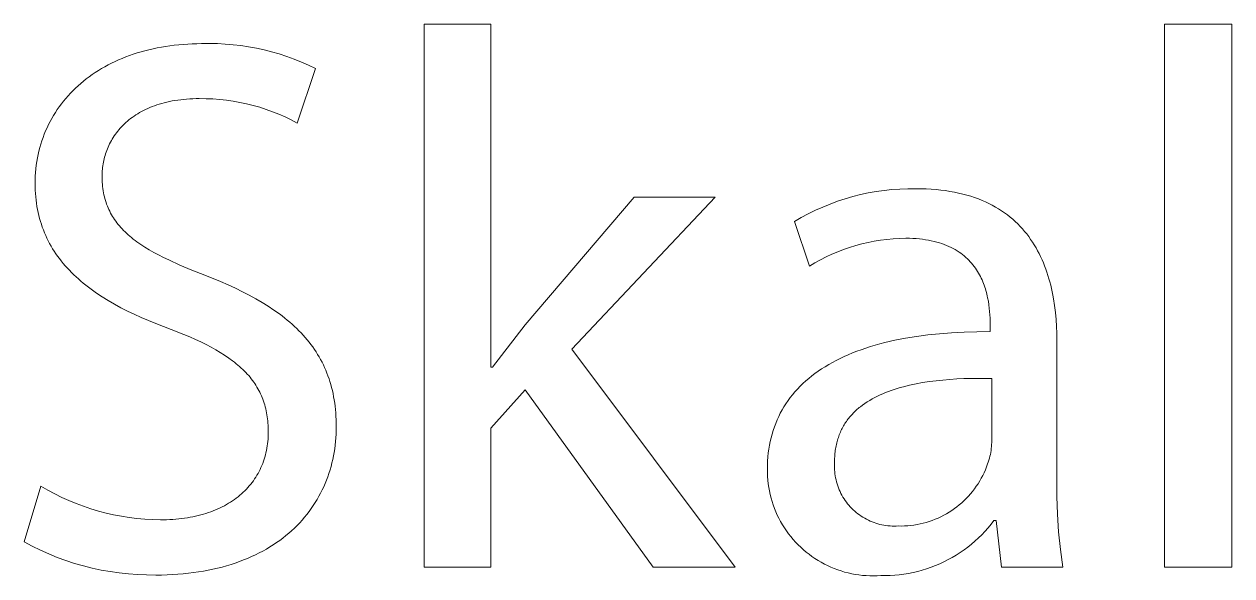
# Model space of a CAD drawing. Header units: millimetres. Extents: x 1434 to 4837, y 1889 to 4267.
# Drawn here: x 4557.8 to 4611.5, y 2036.8 to 2061.4 of the extents above; entities that cross this region are included whole.
import ezdxf

# ---------------------------------------------------------------- set-up
doc = ezdxf.new("R2010")
doc.units = ezdxf.units.MM
doc.header["$MEASUREMENT"] = 0
doc.layers.add('Domyślny', color=7, linetype='Continuous', true_color=0x000000)

msp = doc.modelspace()

# ---------------------------------------------------------------- linework, layer by layer
at = {"layer": 'Domyślny', "color": 18, "lineweight": 15, "true_color": 0x000000}
for p, q in [((4575.59, 2037.158), (4575.59, 2061.351)), ((4575.59, 2061.351), (4578.559, 2061.351)), ((4578.559, 2061.351), (4578.559, 2046.076)), ((4608.532, 2061.35), (4611.535, 2061.35)), ((4608.532, 2037.157), (4608.532, 2061.35)), ((4611.535, 2061.35), (4611.535, 2037.157)), ((4563.891, 2060.328), (4564.08, 2060.36)), ((4564.08, 2060.36), (4564.272, 2060.388)), ((4564.272, 2060.388), (4564.466, 2060.412)), ((4564.466, 2060.412), (4564.663, 2060.433)), ((4564.663, 2060.433), (4564.862, 2060.45)), ((4564.862, 2060.45), (4565.063, 2060.463)), ((4565.063, 2060.463), (4565.267, 2060.473)), ((4565.267, 2060.473), (4565.473, 2060.479)), ((4565.473, 2060.479), (4565.681, 2060.481)), ((4565.681, 2060.481), (4566.031, 2060.487)), ((4566.031, 2060.487), (4566.381, 2060.482)), ((4566.381, 2060.482), (4566.73, 2060.465)), ((4566.73, 2060.465), (4567.079, 2060.436)), ((4567.079, 2060.436), (4567.427, 2060.396)), ((4567.427, 2060.396), (4567.773, 2060.344)), ((4567.773, 2060.344), (4568.118, 2060.281)), ((4561.984, 2059.756), (4562.143, 2059.825)), ((4562.143, 2059.825), (4562.306, 2059.89)), ((4562.306, 2059.89), (4562.471, 2059.952)), ((4562.471, 2059.952), (4562.639, 2060.01)), ((4562.639, 2060.01), (4562.81, 2060.066)), ((4562.81, 2060.066), (4562.984, 2060.118)), ((4562.984, 2060.118), (4563.16, 2060.167)), ((4563.16, 2060.167), (4563.339, 2060.212)), ((4563.339, 2060.212), (4563.52, 2060.255)), ((4563.52, 2060.255), (4563.705, 2060.293)), ((4563.705, 2060.293), (4563.891, 2060.328)), ((4568.118, 2060.281), (4568.46, 2060.206)), ((4568.46, 2060.206), (4568.799, 2060.12)), ((4568.799, 2060.12), (4569.135, 2060.023)), ((4569.135, 2060.023), (4569.468, 2059.914)), ((4569.468, 2059.914), (4569.797, 2059.794)), ((4560.948, 2059.194), (4561.087, 2059.283)), ((4561.087, 2059.283), (4561.229, 2059.37)), ((4561.229, 2059.37), (4561.374, 2059.453)), ((4561.374, 2059.453), (4561.522, 2059.533)), ((4561.522, 2059.533), (4561.673, 2059.611)), ((4561.673, 2059.611), (4561.827, 2059.685)), ((4561.827, 2059.685), (4561.984, 2059.756)), ((4569.797, 2059.794), (4570.122, 2059.664)), ((4570.757, 2059.37), (4569.941, 2056.945)), ((4570.122, 2059.664), (4570.442, 2059.522)), ((4570.442, 2059.522), (4570.757, 2059.37)), ((4560.301, 2058.707), (4560.424, 2058.81)), ((4560.424, 2058.81), (4560.55, 2058.91)), ((4560.55, 2058.91), (4560.68, 2059.008)), ((4560.68, 2059.008), (4560.812, 2059.102)), ((4560.812, 2059.102), (4560.948, 2059.194)), ((4559.736, 2058.155), (4559.842, 2058.27)), ((4559.842, 2058.27), (4559.952, 2058.383)), ((4559.952, 2058.383), (4560.065, 2058.494)), ((4560.065, 2058.494), (4560.181, 2058.602)), ((4560.181, 2058.602), (4560.301, 2058.707)), ((4559.256, 2057.542), (4559.345, 2057.669)), ((4559.345, 2057.669), (4559.438, 2057.794)), ((4559.438, 2057.794), (4559.533, 2057.917)), ((4559.533, 2057.917), (4559.633, 2058.037)), ((4559.633, 2058.037), (4559.736, 2058.155)), ((4563.481, 2057.678), (4563.381, 2057.638)), ((4563.583, 2057.717), (4563.481, 2057.678)), ((4563.688, 2057.753), (4563.583, 2057.717)), ((4563.795, 2057.787), (4563.688, 2057.753)), ((4563.905, 2057.82), (4563.795, 2057.787)), ((4564.018, 2057.85), (4563.905, 2057.82)), ((4564.133, 2057.878), (4564.018, 2057.85)), ((4564.251, 2057.904), (4564.133, 2057.878)), ((4564.372, 2057.928), (4564.251, 2057.904)), ((4564.495, 2057.95), (4564.372, 2057.928)), ((4564.621, 2057.969), (4564.495, 2057.95)), ((4564.749, 2057.986), (4564.621, 2057.969)), ((4564.881, 2058), (4564.749, 2057.986)), ((4565.015, 2058.012), (4564.881, 2058)), ((4565.152, 2058.021), (4565.015, 2058.012)), ((4565.291, 2058.028), (4565.152, 2058.021)), ((4565.434, 2058.032), (4565.291, 2058.028)), ((4565.579, 2058.033), (4565.434, 2058.032)), ((4565.882, 2058.03), (4565.579, 2058.033)), ((4566.184, 2058.018), (4565.882, 2058.03)), ((4566.486, 2057.994), (4566.184, 2058.018)), ((4566.788, 2057.961), (4566.486, 2057.994)), ((4567.087, 2057.918), (4566.788, 2057.961)), ((4567.386, 2057.865), (4567.087, 2057.918)), ((4567.682, 2057.801), (4567.386, 2057.865)), ((4567.976, 2057.728), (4567.682, 2057.801)), ((4568.267, 2057.645), (4567.976, 2057.728)), ((4558.937, 2057.011), (4559.011, 2057.147)), ((4559.011, 2057.147), (4559.089, 2057.281)), ((4559.089, 2057.281), (4559.171, 2057.412)), ((4559.171, 2057.412), (4559.256, 2057.542)), ((4562.519, 2057.142), (4562.446, 2057.084)), ((4562.595, 2057.198), (4562.519, 2057.142)), ((4562.672, 2057.253), (4562.595, 2057.198)), ((4562.752, 2057.307), (4562.672, 2057.253)), ((4562.835, 2057.359), (4562.752, 2057.307)), ((4562.92, 2057.41), (4562.835, 2057.359)), ((4563.007, 2057.459), (4562.92, 2057.41)), ((4563.097, 2057.506), (4563.007, 2057.459)), ((4563.189, 2057.552), (4563.097, 2057.506)), ((4563.284, 2057.596), (4563.189, 2057.552)), ((4563.381, 2057.638), (4563.284, 2057.596)), ((4568.555, 2057.552), (4568.267, 2057.645)), ((4568.84, 2057.449), (4568.555, 2057.552)), ((4569.122, 2057.337), (4568.84, 2057.449)), ((4569.399, 2057.216), (4569.122, 2057.337)), ((4569.673, 2057.085), (4569.399, 2057.216)), ((4558.678, 2056.447), (4558.737, 2056.591)), ((4558.737, 2056.591), (4558.8, 2056.733)), ((4558.8, 2056.733), (4558.867, 2056.873)), ((4558.867, 2056.873), (4558.937, 2057.011)), ((4561.946, 2056.579), (4561.893, 2056.511)), ((4562.001, 2056.646), (4561.946, 2056.579)), ((4562.057, 2056.711), (4562.001, 2056.646)), ((4562.117, 2056.776), (4562.057, 2056.711)), ((4562.178, 2056.84), (4562.117, 2056.776)), ((4562.242, 2056.903), (4562.178, 2056.84)), ((4562.308, 2056.964), (4562.242, 2056.903)), ((4562.376, 2057.025), (4562.308, 2056.964)), ((4562.446, 2057.084), (4562.376, 2057.025)), ((4569.941, 2056.945), (4569.673, 2057.085)), ((4558.524, 2056.004), (4558.571, 2056.153)), ((4558.571, 2056.153), (4558.623, 2056.301)), ((4558.623, 2056.301), (4558.678, 2056.447)), ((4561.624, 2056.089), (4561.587, 2056.016)), ((4561.664, 2056.161), (4561.624, 2056.089)), ((4561.705, 2056.232), (4561.664, 2056.161)), ((4561.749, 2056.303), (4561.705, 2056.232)), ((4561.795, 2056.373), (4561.749, 2056.303)), ((4561.843, 2056.443), (4561.795, 2056.373)), ((4561.893, 2056.511), (4561.843, 2056.443)), ((4558.374, 2055.388), (4558.405, 2055.544)), ((4558.405, 2055.544), (4558.441, 2055.699)), ((4558.441, 2055.699), (4558.48, 2055.852)), ((4558.48, 2055.852), (4558.524, 2056.004)), ((4561.405, 2055.572), (4561.382, 2055.497)), ((4561.43, 2055.647), (4561.405, 2055.572)), ((4561.457, 2055.722), (4561.43, 2055.647)), ((4561.487, 2055.796), (4561.457, 2055.722)), ((4561.518, 2055.87), (4561.487, 2055.796)), ((4561.551, 2055.943), (4561.518, 2055.87)), ((4561.587, 2056.016), (4561.551, 2055.943)), ((4558.304, 2054.908), (4558.323, 2055.07)), ((4558.323, 2055.07), (4558.346, 2055.23)), ((4558.346, 2055.23), (4558.374, 2055.388)), ((4561.272, 2054.971), (4561.264, 2054.896)), ((4561.282, 2055.046), (4561.272, 2054.971)), ((4561.294, 2055.121), (4561.282, 2055.046)), ((4561.308, 2055.196), (4561.294, 2055.121)), ((4561.323, 2055.271), (4561.308, 2055.196)), ((4561.341, 2055.347), (4561.323, 2055.271)), ((4561.36, 2055.422), (4561.341, 2055.347)), ((4561.382, 2055.497), (4561.36, 2055.422)), ((4558.272, 2054.416), (4558.278, 2054.581)), ((4558.278, 2054.581), (4558.289, 2054.746)), ((4558.289, 2054.746), (4558.304, 2054.908)), ((4561.251, 2054.673), (4561.25, 2054.6)), ((4561.25, 2054.6), (4561.251, 2054.5)), ((4561.254, 2054.747), (4561.251, 2054.673)), ((4561.251, 2054.5), (4561.254, 2054.401)), ((4561.258, 2054.821), (4561.254, 2054.747)), ((4561.264, 2054.896), (4561.258, 2054.821)), ((4558.27, 2054.248), (4558.272, 2054.416)), ((4558.272, 2054.098), (4558.27, 2054.248)), ((4558.277, 2053.949), (4558.272, 2054.098)), ((4558.285, 2053.803), (4558.277, 2053.949)), ((4561.254, 2054.401), (4561.259, 2054.304)), ((4561.259, 2054.304), (4561.267, 2054.208)), ((4561.267, 2054.208), (4561.276, 2054.114)), ((4561.276, 2054.114), (4561.287, 2054.022)), ((4561.287, 2054.022), (4561.301, 2053.931)), ((4561.301, 2053.931), (4561.316, 2053.841)), ((4595.355, 2053.83), (4595.704, 2053.892)), ((4595.704, 2053.892), (4596.054, 2053.942)), ((4596.054, 2053.942), (4596.407, 2053.98)), ((4596.407, 2053.98), (4596.761, 2054.006)), ((4596.761, 2054.006), (4597.115, 2054.02)), ((4597.115, 2054.02), (4597.469, 2054.021)), ((4597.469, 2054.021), (4597.702, 2054.018)), ((4597.702, 2054.018), (4597.93, 2054.011)), ((4597.93, 2054.011), (4598.152, 2053.998)), ((4598.152, 2053.998), (4598.369, 2053.981)), ((4598.369, 2053.981), (4598.58, 2053.959)), ((4598.58, 2053.959), (4598.787, 2053.933)), ((4598.787, 2053.933), (4598.988, 2053.902)), ((4598.988, 2053.902), (4599.184, 2053.866)), ((4558.297, 2053.658), (4558.285, 2053.803)), ((4558.312, 2053.515), (4558.297, 2053.658)), ((4558.33, 2053.374), (4558.312, 2053.515)), ((4558.351, 2053.234), (4558.33, 2053.374)), ((4561.316, 2053.841), (4561.334, 2053.752)), ((4561.334, 2053.752), (4561.354, 2053.665)), ((4561.354, 2053.665), (4561.376, 2053.58)), ((4561.376, 2053.58), (4561.4, 2053.495)), ((4561.4, 2053.495), (4561.426, 2053.412)), ((4561.426, 2053.412), (4561.454, 2053.33)), ((4580.089, 2047.957), (4584.927, 2053.646)), ((4588.542, 2053.646), (4582.163, 2046.869)), ((4584.927, 2053.646), (4588.542, 2053.646)), ((4593.654, 2053.338), (4593.987, 2053.46)), ((4593.987, 2053.46), (4594.324, 2053.57)), ((4594.324, 2053.57), (4594.664, 2053.669)), ((4594.664, 2053.669), (4595.008, 2053.755)), ((4595.008, 2053.755), (4595.355, 2053.83)), ((4599.184, 2053.866), (4599.374, 2053.826)), ((4599.374, 2053.826), (4599.56, 2053.782)), ((4599.56, 2053.782), (4599.741, 2053.733)), ((4599.741, 2053.733), (4599.917, 2053.681)), ((4599.917, 2053.681), (4600.088, 2053.624)), ((4600.088, 2053.624), (4600.254, 2053.564)), ((4600.254, 2053.564), (4600.416, 2053.499)), ((4600.416, 2053.499), (4600.573, 2053.431)), ((4600.573, 2053.431), (4600.725, 2053.359)), ((4600.725, 2053.359), (4600.873, 2053.283)), ((4558.376, 2053.097), (4558.351, 2053.234)), ((4558.404, 2052.961), (4558.376, 2053.097)), ((4558.435, 2052.827), (4558.404, 2052.961)), ((4558.469, 2052.694), (4558.435, 2052.827)), ((4561.454, 2053.33), (4561.485, 2053.249)), ((4561.485, 2053.249), (4561.517, 2053.17)), ((4561.517, 2053.17), (4561.552, 2053.091)), ((4561.552, 2053.091), (4561.589, 2053.014)), ((4561.589, 2053.014), (4561.629, 2052.937)), ((4561.629, 2052.937), (4561.67, 2052.862)), ((4561.67, 2052.862), (4561.714, 2052.788)), ((4592.371, 2052.737), (4592.684, 2052.904)), ((4592.684, 2052.904), (4593.002, 2053.06)), ((4593.002, 2053.06), (4593.325, 2053.204)), ((4593.325, 2053.204), (4593.654, 2053.338)), ((4600.873, 2053.283), (4601.016, 2053.203)), ((4601.016, 2053.203), (4601.155, 2053.121)), ((4601.155, 2053.121), (4601.289, 2053.034)), ((4601.289, 2053.034), (4601.419, 2052.945)), ((4601.419, 2052.945), (4601.545, 2052.852)), ((4601.545, 2052.852), (4601.667, 2052.756)), ((4558.507, 2052.564), (4558.469, 2052.694)), ((4558.548, 2052.435), (4558.507, 2052.564)), ((4558.591, 2052.307), (4558.548, 2052.435)), ((4558.638, 2052.182), (4558.591, 2052.307)), ((4561.714, 2052.788), (4561.76, 2052.715)), ((4561.76, 2052.715), (4561.808, 2052.643)), ((4561.808, 2052.643), (4561.858, 2052.571)), ((4561.858, 2052.571), (4561.911, 2052.501)), ((4561.911, 2052.501), (4561.966, 2052.431)), ((4561.966, 2052.431), (4562.023, 2052.363)), ((4562.023, 2052.363), (4562.083, 2052.295)), ((4562.083, 2052.295), (4562.144, 2052.228)), ((4592.064, 2052.559), (4592.371, 2052.737)), ((4592.733, 2050.576), (4592.064, 2052.559)), ((4601.667, 2052.756), (4601.784, 2052.657)), ((4601.784, 2052.657), (4601.897, 2052.555)), ((4601.897, 2052.555), (4602.007, 2052.45)), ((4602.007, 2052.45), (4602.112, 2052.342)), ((4602.112, 2052.342), (4602.214, 2052.232)), ((4558.688, 2052.058), (4558.638, 2052.182)), ((4558.741, 2051.936), (4558.688, 2052.058)), ((4558.797, 2051.815), (4558.741, 2051.936)), ((4558.856, 2051.696), (4558.797, 2051.815)), ((4562.144, 2052.228), (4562.209, 2052.162)), ((4562.209, 2052.162), (4562.275, 2052.096)), ((4562.275, 2052.096), (4562.344, 2052.032)), ((4562.344, 2052.032), (4562.415, 2051.968)), ((4562.415, 2051.968), (4562.488, 2051.904)), ((4562.488, 2051.904), (4562.564, 2051.841)), ((4562.564, 2051.841), (4562.642, 2051.779)), ((4562.642, 2051.779), (4562.722, 2051.718)), ((4596.181, 2051.763), (4595.9, 2051.727)), ((4596.462, 2051.788), (4596.181, 2051.763)), ((4596.745, 2051.804), (4596.462, 2051.788)), ((4597.027, 2051.811), (4596.745, 2051.804)), ((4597.183, 2051.809), (4597.027, 2051.811)), ((4597.335, 2051.804), (4597.183, 2051.809)), ((4597.483, 2051.795), (4597.335, 2051.804)), ((4597.626, 2051.783), (4597.483, 2051.795)), ((4597.765, 2051.768), (4597.626, 2051.783)), ((4597.9, 2051.749), (4597.765, 2051.768)), ((4598.031, 2051.727), (4597.9, 2051.749)), ((4602.214, 2052.232), (4602.311, 2052.119)), ((4602.311, 2052.119), (4602.405, 2052.003)), ((4602.405, 2052.003), (4602.495, 2051.885)), ((4602.495, 2051.885), (4602.581, 2051.764)), ((4602.581, 2051.764), (4602.664, 2051.641)), ((4558.918, 2051.578), (4558.856, 2051.696)), ((4558.983, 2051.463), (4558.918, 2051.578)), ((4559.051, 2051.348), (4558.983, 2051.463)), ((4559.122, 2051.236), (4559.051, 2051.348)), ((4559.196, 2051.124), (4559.122, 2051.236)), ((4562.722, 2051.718), (4562.805, 2051.657)), ((4562.805, 2051.657), (4562.977, 2051.536)), ((4562.977, 2051.536), (4563.16, 2051.417)), ((4563.16, 2051.417), (4563.352, 2051.3)), ((4563.352, 2051.3), (4563.553, 2051.185)), ((4593.993, 2051.214), (4593.732, 2051.104)), ((4594.257, 2051.315), (4593.993, 2051.214)), ((4594.524, 2051.407), (4594.257, 2051.315)), ((4594.795, 2051.49), (4594.524, 2051.407)), ((4595.068, 2051.563), (4594.795, 2051.49)), ((4595.343, 2051.627), (4595.068, 2051.563)), ((4595.621, 2051.682), (4595.343, 2051.627)), ((4595.9, 2051.727), (4595.621, 2051.682)), ((4598.158, 2051.703), (4598.031, 2051.727)), ((4598.281, 2051.675), (4598.158, 2051.703)), ((4598.4, 2051.644), (4598.281, 2051.675)), ((4598.516, 2051.611), (4598.4, 2051.644)), ((4598.627, 2051.575), (4598.516, 2051.611)), ((4598.735, 2051.536), (4598.627, 2051.575)), ((4598.84, 2051.495), (4598.735, 2051.536)), ((4598.941, 2051.452), (4598.84, 2051.495)), ((4599.038, 2051.405), (4598.941, 2051.452)), ((4599.132, 2051.357), (4599.038, 2051.405)), ((4599.222, 2051.307), (4599.132, 2051.357)), ((4599.31, 2051.254), (4599.222, 2051.307)), ((4599.394, 2051.199), (4599.31, 2051.254)), ((4602.664, 2051.641), (4602.743, 2051.516)), ((4602.743, 2051.516), (4602.819, 2051.388)), ((4602.819, 2051.388), (4602.891, 2051.258)), ((4602.891, 2051.258), (4602.96, 2051.127)), ((4559.273, 2051.015), (4559.196, 2051.124)), ((4559.353, 2050.906), (4559.273, 2051.015)), ((4559.435, 2050.8), (4559.353, 2050.906)), ((4559.521, 2050.694), (4559.435, 2050.8)), ((4559.609, 2050.591), (4559.521, 2050.694)), ((4563.553, 2051.185), (4563.765, 2051.07)), ((4563.765, 2051.07), (4563.986, 2050.956)), ((4563.986, 2050.956), (4564.217, 2050.844)), ((4564.217, 2050.844), (4564.71, 2050.619)), ((4592.976, 2050.721), (4592.733, 2050.576)), ((4593.223, 2050.857), (4592.976, 2050.721)), ((4593.476, 2050.985), (4593.223, 2050.857)), ((4593.732, 2051.104), (4593.476, 2050.985)), ((4599.474, 2051.142), (4599.394, 2051.199)), ((4599.552, 2051.084), (4599.474, 2051.142)), ((4599.627, 2051.023), (4599.552, 2051.084)), ((4599.698, 2050.961), (4599.627, 2051.023)), ((4599.767, 2050.897), (4599.698, 2050.961)), ((4599.832, 2050.832), (4599.767, 2050.897)), ((4599.895, 2050.765), (4599.832, 2050.832)), ((4599.955, 2050.697), (4599.895, 2050.765)), ((4600.013, 2050.627), (4599.955, 2050.697)), ((4602.96, 2051.127), (4603.025, 2050.993)), ((4603.025, 2050.993), (4603.087, 2050.858)), ((4603.087, 2050.858), (4603.146, 2050.721)), ((4603.146, 2050.721), (4603.202, 2050.582)), ((4559.7, 2050.488), (4559.609, 2050.591)), ((4559.794, 2050.387), (4559.7, 2050.488)), ((4559.89, 2050.288), (4559.794, 2050.387)), ((4559.99, 2050.19), (4559.89, 2050.288)), ((4560.092, 2050.093), (4559.99, 2050.19)), ((4564.71, 2050.619), (4565.243, 2050.395)), ((4565.243, 2050.395), (4565.817, 2050.169)), ((4565.817, 2050.169), (4566.523, 2049.882)), ((4600.067, 2050.557), (4600.013, 2050.627)), ((4600.119, 2050.485), (4600.067, 2050.557)), ((4600.169, 2050.411), (4600.119, 2050.485)), ((4600.216, 2050.337), (4600.169, 2050.411)), ((4600.261, 2050.262), (4600.216, 2050.337)), ((4600.303, 2050.187), (4600.261, 2050.262)), ((4600.343, 2050.11), (4600.303, 2050.187)), ((4603.202, 2050.582), (4603.255, 2050.442)), ((4603.255, 2050.442), (4603.304, 2050.3)), ((4603.304, 2050.3), (4603.351, 2050.156)), ((4603.351, 2050.156), (4603.395, 2050.011)), ((4560.197, 2049.998), (4560.092, 2050.093)), ((4560.304, 2049.904), (4560.197, 2049.998)), ((4560.414, 2049.811), (4560.304, 2049.904)), ((4560.527, 2049.72), (4560.414, 2049.811)), ((4560.643, 2049.63), (4560.527, 2049.72)), ((4560.761, 2049.541), (4560.643, 2049.63)), ((4566.523, 2049.882), (4566.859, 2049.735)), ((4566.859, 2049.735), (4567.184, 2049.585)), ((4600.381, 2050.033), (4600.343, 2050.11)), ((4600.417, 2049.955), (4600.381, 2050.033)), ((4600.45, 2049.877), (4600.417, 2049.955)), ((4600.482, 2049.798), (4600.45, 2049.877)), ((4600.511, 2049.719), (4600.482, 2049.798)), ((4600.539, 2049.64), (4600.511, 2049.719)), ((4600.564, 2049.56), (4600.539, 2049.64)), ((4603.395, 2050.011), (4603.436, 2049.865)), ((4603.436, 2049.865), (4603.474, 2049.718)), ((4603.474, 2049.718), (4603.509, 2049.57)), ((4561.005, 2049.367), (4560.761, 2049.541)), ((4561.259, 2049.198), (4561.005, 2049.367)), ((4561.524, 2049.034), (4561.259, 2049.198)), ((4567.184, 2049.585), (4567.498, 2049.432)), ((4567.498, 2049.432), (4567.801, 2049.275)), ((4567.801, 2049.275), (4568.092, 2049.116)), ((4568.092, 2049.116), (4568.372, 2048.953)), ((4600.588, 2049.48), (4600.564, 2049.56)), ((4600.61, 2049.401), (4600.588, 2049.48)), ((4600.631, 2049.321), (4600.61, 2049.401)), ((4600.65, 2049.242), (4600.631, 2049.321)), ((4600.667, 2049.163), (4600.65, 2049.242)), ((4600.697, 2049.005), (4600.667, 2049.163)), ((4603.509, 2049.57), (4603.542, 2049.42)), ((4603.542, 2049.42), (4603.571, 2049.27)), ((4603.571, 2049.27), (4603.599, 2049.119)), ((4603.599, 2049.119), (4603.646, 2048.814)), ((4561.798, 2048.875), (4561.524, 2049.034)), ((4562.082, 2048.72), (4561.798, 2048.875)), ((4562.376, 2048.57), (4562.082, 2048.72)), ((4562.679, 2048.424), (4562.376, 2048.57)), ((4568.372, 2048.953), (4568.64, 2048.786)), ((4568.64, 2048.786), (4568.898, 2048.615)), ((4568.898, 2048.615), (4569.144, 2048.44)), ((4600.721, 2048.85), (4600.697, 2049.005)), ((4600.741, 2048.697), (4600.721, 2048.85)), ((4600.755, 2048.547), (4600.741, 2048.697)), ((4600.766, 2048.401), (4600.755, 2048.547)), ((4603.646, 2048.814), (4603.684, 2048.507)), ((4562.992, 2048.283), (4562.679, 2048.424)), ((4563.313, 2048.145), (4562.992, 2048.283)), ((4563.644, 2048.011), (4563.313, 2048.145)), ((4563.984, 2047.881), (4563.644, 2048.011)), ((4569.144, 2048.44), (4569.262, 2048.351)), ((4569.262, 2048.351), (4569.378, 2048.26)), ((4569.378, 2048.26), (4569.491, 2048.169)), ((4569.491, 2048.169), (4569.602, 2048.076)), ((4569.602, 2048.076), (4569.709, 2047.982)), ((4569.709, 2047.982), (4569.814, 2047.887)), ((4600.773, 2048.259), (4600.766, 2048.401)), ((4600.777, 2048.123), (4600.773, 2048.259)), ((4600.778, 2047.992), (4600.777, 2048.123)), ((4600.778, 2047.652), (4600.778, 2047.992)), ((4603.684, 2048.507), (4603.712, 2048.198)), ((4603.712, 2048.198), (4603.732, 2047.888)), ((4564.332, 2047.755), (4563.984, 2047.881)), ((4564.891, 2047.532), (4564.332, 2047.755)), ((4565.154, 2047.419), (4564.891, 2047.532)), ((4569.814, 2047.887), (4569.915, 2047.79)), ((4569.915, 2047.79), (4570.014, 2047.693)), ((4570.014, 2047.693), (4570.11, 2047.594)), ((4570.11, 2047.594), (4570.203, 2047.493)), ((4570.203, 2047.493), (4570.294, 2047.392)), ((4578.627, 2046.076), (4580.089, 2047.957)), ((4597.012, 2047.36), (4597.498, 2047.44)), ((4597.498, 2047.44), (4598.002, 2047.507)), ((4598.002, 2047.507), (4598.524, 2047.562)), ((4598.524, 2047.562), (4599.062, 2047.604)), ((4599.062, 2047.604), (4599.617, 2047.633)), ((4599.617, 2047.633), (4600.189, 2047.649)), ((4600.189, 2047.649), (4600.778, 2047.652)), ((4603.732, 2047.888), (4603.743, 2047.577)), ((4603.743, 2047.577), (4603.747, 2047.267)), ((4565.406, 2047.305), (4565.154, 2047.419)), ((4565.648, 2047.191), (4565.406, 2047.305)), ((4565.879, 2047.076), (4565.648, 2047.191)), ((4566.101, 2046.959), (4565.879, 2047.076)), ((4566.312, 2046.841), (4566.101, 2046.959)), ((4570.294, 2047.392), (4570.381, 2047.288)), ((4570.381, 2047.288), (4570.466, 2047.184)), ((4570.466, 2047.184), (4570.548, 2047.078)), ((4570.548, 2047.078), (4570.627, 2046.97)), ((4570.627, 2046.97), (4570.703, 2046.861)), ((4595.039, 2046.848), (4595.24, 2046.917)), ((4595.24, 2046.917), (4595.446, 2046.984)), ((4595.446, 2046.984), (4595.657, 2047.047)), ((4595.657, 2047.047), (4595.871, 2047.107)), ((4595.871, 2047.107), (4596.091, 2047.163)), ((4596.091, 2047.163), (4596.542, 2047.268)), ((4596.542, 2047.268), (4597.012, 2047.36)), ((4603.747, 2047.267), (4603.747, 2041.103)), ((4566.513, 2046.722), (4566.312, 2046.841)), ((4566.704, 2046.6), (4566.513, 2046.722)), ((4566.886, 2046.477), (4566.704, 2046.6)), ((4567.058, 2046.352), (4566.886, 2046.477)), ((4570.703, 2046.861), (4570.776, 2046.751)), ((4570.776, 2046.751), (4570.846, 2046.639)), ((4570.846, 2046.639), (4570.914, 2046.525)), ((4570.914, 2046.525), (4570.979, 2046.41)), ((4570.979, 2046.41), (4571.04, 2046.293)), ((4582.163, 2046.869), (4589.426, 2037.158)), ((4593.757, 2046.28), (4593.927, 2046.37)), ((4593.927, 2046.37), (4594.101, 2046.458)), ((4594.101, 2046.458), (4594.279, 2046.542)), ((4594.279, 2046.542), (4594.462, 2046.623)), ((4594.462, 2046.623), (4594.65, 2046.701)), ((4594.65, 2046.701), (4594.842, 2046.776)), ((4594.842, 2046.776), (4595.039, 2046.848)), ((4567.14, 2046.289), (4567.058, 2046.352)), ((4567.22, 2046.225), (4567.14, 2046.289)), ((4567.298, 2046.161), (4567.22, 2046.225)), ((4567.373, 2046.096), (4567.298, 2046.161)), ((4567.446, 2046.03), (4567.373, 2046.096)), ((4567.517, 2045.964), (4567.446, 2046.03)), ((4567.585, 2045.897), (4567.517, 2045.964)), ((4567.651, 2045.829), (4567.585, 2045.897)), ((4567.715, 2045.761), (4567.651, 2045.829)), ((4571.04, 2046.293), (4571.099, 2046.175)), ((4571.099, 2046.175), (4571.155, 2046.054)), ((4571.155, 2046.054), (4571.209, 2045.932)), ((4571.209, 2045.932), (4571.259, 2045.809)), ((4578.559, 2046.076), (4578.627, 2046.076)), ((4592.98, 2045.786), (4593.126, 2045.891)), ((4593.126, 2045.891), (4593.277, 2045.992)), ((4593.277, 2045.992), (4593.432, 2046.091)), ((4593.432, 2046.091), (4593.592, 2046.187)), ((4593.592, 2046.187), (4593.757, 2046.28)), ((4567.776, 2045.692), (4567.715, 2045.761)), ((4567.836, 2045.622), (4567.776, 2045.692)), ((4567.893, 2045.551), (4567.836, 2045.622)), ((4567.948, 2045.48), (4567.893, 2045.551)), ((4568, 2045.408), (4567.948, 2045.48)), ((4568.051, 2045.335), (4568, 2045.408)), ((4568.099, 2045.261), (4568.051, 2045.335)), ((4571.259, 2045.809), (4571.306, 2045.683)), ((4571.306, 2045.683), (4571.351, 2045.556)), ((4571.351, 2045.556), (4571.393, 2045.427)), ((4571.393, 2045.427), (4571.432, 2045.296)), ((4571.432, 2045.296), (4571.468, 2045.163)), ((4592.321, 2045.218), (4592.443, 2045.338)), ((4592.443, 2045.338), (4592.57, 2045.454)), ((4592.57, 2045.454), (4592.702, 2045.567)), ((4592.702, 2045.567), (4592.839, 2045.678)), ((4592.839, 2045.678), (4592.98, 2045.786)), ((4597.481, 2045.328), (4597.195, 2045.267)), ((4597.773, 2045.382), (4597.481, 2045.328)), ((4598.071, 2045.427), (4597.773, 2045.382)), ((4598.372, 2045.466), (4598.071, 2045.427)), ((4598.677, 2045.498), (4598.372, 2045.466)), ((4598.985, 2045.524), (4598.677, 2045.498)), ((4599.295, 2045.544), (4598.985, 2045.524)), ((4599.605, 2045.559), (4599.295, 2045.544)), ((4600.228, 2045.572), (4599.605, 2045.559)), ((4600.846, 2045.567), (4600.228, 2045.572)), ((4600.846, 2042.712), (4600.846, 2045.567)), ((4568.145, 2045.186), (4568.099, 2045.261)), ((4568.19, 2045.111), (4568.145, 2045.186)), ((4568.232, 2045.035), (4568.19, 2045.111)), ((4568.271, 2044.957), (4568.232, 2045.035)), ((4568.309, 2044.879), (4568.271, 2044.957)), ((4568.345, 2044.8), (4568.309, 2044.879)), ((4568.378, 2044.72), (4568.345, 2044.8)), ((4571.468, 2045.163), (4571.501, 2045.029)), ((4571.501, 2045.029), (4571.531, 2044.892)), ((4571.531, 2044.892), (4571.558, 2044.754)), ((4571.558, 2044.754), (4571.583, 2044.613)), ((4580.089, 2045.056), (4578.559, 2043.356)), ((4585.777, 2037.158), (4580.089, 2045.056)), ((4591.88, 2044.713), (4591.983, 2044.844)), ((4591.983, 2044.844), (4592.091, 2044.971)), ((4592.091, 2044.971), (4592.204, 2045.096)), ((4592.204, 2045.096), (4592.321, 2045.218)), ((4595.757, 2044.777), (4595.641, 2044.718)), ((4595.876, 2044.833), (4595.757, 2044.777)), ((4595.998, 2044.887), (4595.876, 2044.833)), ((4596.122, 2044.938), (4595.998, 2044.887)), ((4596.249, 2044.987), (4596.122, 2044.938)), ((4596.378, 2045.034), (4596.249, 2044.987)), ((4596.509, 2045.078), (4596.378, 2045.034)), ((4596.642, 2045.12), (4596.509, 2045.078)), ((4596.778, 2045.16), (4596.642, 2045.12)), ((4596.915, 2045.198), (4596.778, 2045.16)), ((4597.195, 2045.267), (4596.915, 2045.198)), ((4568.41, 2044.638), (4568.378, 2044.72)), ((4568.44, 2044.556), (4568.41, 2044.638)), ((4568.467, 2044.473), (4568.44, 2044.556)), ((4568.493, 2044.389), (4568.467, 2044.473)), ((4568.516, 2044.303), (4568.493, 2044.389)), ((4568.538, 2044.217), (4568.516, 2044.303)), ((4568.558, 2044.13), (4568.538, 2044.217)), ((4571.583, 2044.613), (4571.604, 2044.471)), ((4571.604, 2044.471), (4571.623, 2044.326)), ((4571.623, 2044.326), (4571.639, 2044.18)), ((4591.517, 2044.162), (4591.6, 2044.304)), ((4591.6, 2044.304), (4591.689, 2044.443)), ((4591.689, 2044.443), (4591.782, 2044.58)), ((4591.782, 2044.58), (4591.88, 2044.713)), ((4594.908, 2044.232), (4594.862, 2044.192)), ((4594.955, 2044.271), (4594.908, 2044.232)), ((4595.003, 2044.309), (4594.955, 2044.271)), ((4595.102, 2044.384), (4595.003, 2044.309)), ((4595.203, 2044.456), (4595.102, 2044.384)), ((4595.308, 2044.526), (4595.203, 2044.456)), ((4595.416, 2044.592), (4595.308, 2044.526)), ((4595.527, 2044.657), (4595.416, 2044.592)), ((4595.641, 2044.718), (4595.527, 2044.657)), ((4568.575, 2044.041), (4568.558, 2044.13)), ((4568.591, 2043.951), (4568.575, 2044.041)), ((4568.605, 2043.86), (4568.591, 2043.951)), ((4568.617, 2043.768), (4568.605, 2043.86)), ((4568.627, 2043.674), (4568.617, 2043.768)), ((4571.639, 2044.18), (4571.652, 2044.031)), ((4571.652, 2044.031), (4571.662, 2043.88)), ((4571.662, 2043.88), (4571.669, 2043.728)), ((4571.669, 2043.728), (4571.674, 2043.573)), ((4591.232, 2043.567), (4591.296, 2043.72)), ((4591.296, 2043.72), (4591.365, 2043.87)), ((4591.365, 2043.87), (4591.438, 2044.018)), ((4591.438, 2044.018), (4591.517, 2044.162)), ((4594.413, 2043.703), (4594.379, 2043.654)), ((4594.449, 2043.751), (4594.413, 2043.703)), ((4594.486, 2043.798), (4594.449, 2043.751)), ((4594.524, 2043.845), (4594.486, 2043.798)), ((4594.563, 2043.891), (4594.524, 2043.845)), ((4594.603, 2043.936), (4594.563, 2043.891)), ((4594.644, 2043.981), (4594.603, 2043.936)), ((4594.686, 2044.024), (4594.644, 2043.981)), ((4594.728, 2044.067), (4594.686, 2044.024)), ((4594.772, 2044.109), (4594.728, 2044.067)), ((4594.816, 2044.151), (4594.772, 2044.109)), ((4594.862, 2044.192), (4594.816, 2044.151)), ((4568.635, 2043.58), (4568.627, 2043.674)), ((4568.641, 2043.484), (4568.635, 2043.58)), ((4568.646, 2043.387), (4568.641, 2043.484)), ((4568.649, 2043.288), (4568.646, 2043.387)), ((4568.648, 2043.081), (4568.65, 2043.189)), ((4568.65, 2043.189), (4568.649, 2043.288)), ((4571.673, 2043.25), (4571.667, 2043.085)), ((4571.675, 2043.415), (4571.673, 2043.25)), ((4571.674, 2043.573), (4571.675, 2043.415)), ((4578.559, 2043.356), (4578.559, 2037.158)), ((4591.071, 2043.092), (4591.12, 2043.253)), ((4591.12, 2043.253), (4591.174, 2043.412)), ((4591.174, 2043.412), (4591.232, 2043.567)), ((4594.111, 2043.175), (4594.087, 2043.118)), ((4594.136, 2043.232), (4594.111, 2043.175)), ((4594.163, 2043.288), (4594.136, 2043.232)), ((4594.19, 2043.342), (4594.163, 2043.288)), ((4594.219, 2043.396), (4594.19, 2043.342)), ((4594.249, 2043.449), (4594.219, 2043.396)), ((4594.28, 2043.502), (4594.249, 2043.449)), ((4594.312, 2043.553), (4594.28, 2043.502)), ((4594.345, 2043.604), (4594.312, 2043.553)), ((4594.379, 2043.654), (4594.345, 2043.604)), ((4568.603, 2042.558), (4568.617, 2042.66)), ((4568.617, 2042.66), (4568.629, 2042.764)), ((4568.629, 2042.764), (4568.638, 2042.868)), ((4568.638, 2042.868), (4568.644, 2042.974)), ((4568.644, 2042.974), (4568.648, 2043.081)), ((4571.644, 2042.759), (4571.627, 2042.596)), ((4571.658, 2042.922), (4571.644, 2042.759)), ((4571.667, 2043.085), (4571.658, 2042.922)), ((4590.956, 2042.593), (4590.989, 2042.762)), ((4590.989, 2042.762), (4591.028, 2042.929)), ((4591.028, 2042.929), (4591.071, 2043.092)), ((4593.934, 2042.629), (4593.921, 2042.564)), ((4593.949, 2042.693), (4593.934, 2042.629)), ((4593.965, 2042.756), (4593.949, 2042.693)), ((4593.982, 2042.819), (4593.965, 2042.756)), ((4594.001, 2042.881), (4593.982, 2042.819)), ((4594.021, 2042.941), (4594.001, 2042.881)), ((4594.041, 2043.001), (4594.021, 2042.941)), ((4594.063, 2043.06), (4594.041, 2043.001)), ((4594.087, 2043.118), (4594.063, 2043.06)), ((4600.838, 2042.535), (4600.844, 2042.623)), ((4600.844, 2042.623), (4600.846, 2042.712)), ((4568.465, 2041.968), (4568.495, 2042.064)), ((4568.495, 2042.064), (4568.521, 2042.16)), ((4568.521, 2042.16), (4568.546, 2042.258)), ((4568.546, 2042.258), (4568.567, 2042.357)), ((4568.567, 2042.357), (4568.586, 2042.457)), ((4568.586, 2042.457), (4568.603, 2042.558)), ((4571.552, 2042.116), (4571.519, 2041.959)), ((4571.581, 2042.275), (4571.552, 2042.116)), ((4571.606, 2042.435), (4571.581, 2042.275)), ((4571.627, 2042.596), (4571.606, 2042.435)), ((4590.873, 2041.889), (4590.886, 2042.069)), ((4590.886, 2042.069), (4590.904, 2042.247)), ((4590.904, 2042.247), (4590.928, 2042.421)), ((4590.928, 2042.421), (4590.956, 2042.593)), ((4593.861, 2042.082), (4593.857, 2042.01)), ((4593.865, 2042.154), (4593.861, 2042.082)), ((4593.871, 2042.224), (4593.865, 2042.154)), ((4593.879, 2042.294), (4593.871, 2042.224)), ((4593.887, 2042.363), (4593.879, 2042.294)), ((4593.897, 2042.431), (4593.887, 2042.363)), ((4593.908, 2042.498), (4593.897, 2042.431)), ((4593.921, 2042.564), (4593.908, 2042.498)), ((4600.747, 2042.012), (4600.769, 2042.098)), ((4600.769, 2042.098), (4600.789, 2042.184)), ((4600.789, 2042.184), (4600.805, 2042.271)), ((4600.805, 2042.271), (4600.819, 2042.359)), ((4600.819, 2042.359), (4600.83, 2042.447)), ((4600.83, 2042.447), (4600.838, 2042.535)), ((4568.283, 2041.512), (4568.324, 2041.601)), ((4568.324, 2041.601), (4568.363, 2041.691)), ((4568.363, 2041.691), (4568.4, 2041.782)), ((4568.4, 2041.782), (4568.434, 2041.875)), ((4568.434, 2041.875), (4568.465, 2041.968)), ((4571.442, 2041.647), (4571.398, 2041.493)), ((4571.483, 2041.802), (4571.442, 2041.647)), ((4571.519, 2041.959), (4571.483, 2041.802)), ((4590.863, 2041.522), (4590.866, 2041.707)), ((4590.866, 2041.707), (4590.873, 2041.889)), ((4593.849, 2041.771), (4593.847, 2041.679)), ((4593.847, 2041.679), (4593.847, 2041.588)), ((4593.847, 2041.588), (4593.851, 2041.496)), ((4593.855, 2041.862), (4593.849, 2041.771)), ((4593.857, 2042.01), (4593.855, 2041.936)), ((4593.855, 2041.936), (4593.855, 2041.862)), ((4600.565, 2041.498), (4600.617, 2041.628)), ((4600.617, 2041.628), (4600.665, 2041.76)), ((4600.665, 2041.76), (4600.695, 2041.843)), ((4600.695, 2041.843), (4600.722, 2041.927)), ((4600.722, 2041.927), (4600.747, 2042.012)), ((4567.927, 2040.932), (4567.985, 2041.011)), ((4567.985, 2041.011), (4568.041, 2041.091)), ((4568.041, 2041.091), (4568.094, 2041.172)), ((4568.094, 2041.172), (4568.145, 2041.255)), ((4568.145, 2041.255), (4568.193, 2041.339)), ((4568.193, 2041.339), (4568.239, 2041.425)), ((4568.239, 2041.425), (4568.283, 2041.512)), ((4571.241, 2041.04), (4571.182, 2040.892)), ((4571.297, 2041.189), (4571.241, 2041.04)), ((4571.35, 2041.34), (4571.297, 2041.189)), ((4571.398, 2041.493), (4571.35, 2041.34)), ((4590.864, 2041.36), (4590.863, 2041.522)), ((4590.871, 2041.198), (4590.864, 2041.36)), ((4590.883, 2041.037), (4590.871, 2041.198)), ((4590.901, 2040.876), (4590.883, 2041.037)), ((4593.851, 2041.496), (4593.858, 2041.405)), ((4593.858, 2041.405), (4593.868, 2041.314)), ((4593.868, 2041.314), (4593.881, 2041.224)), ((4593.881, 2041.224), (4593.898, 2041.134)), ((4593.898, 2041.134), (4593.917, 2041.045)), ((4593.917, 2041.045), (4593.939, 2040.956)), ((4600.238, 2040.88), (4600.312, 2040.999)), ((4600.312, 2040.999), (4600.381, 2041.12)), ((4600.381, 2041.12), (4600.447, 2041.244)), ((4600.447, 2041.244), (4600.508, 2041.37)), ((4600.508, 2041.37), (4600.565, 2041.498)), ((4603.747, 2041.103), (4603.748, 2040.311)), ((4557.783, 2038.282), (4558.53, 2040.764)), ((4558.53, 2040.764), (4558.833, 2040.589)), ((4558.833, 2040.589), (4559.141, 2040.425)), ((4567.458, 2040.427), (4567.532, 2040.494)), ((4567.532, 2040.494), (4567.603, 2040.563)), ((4567.603, 2040.563), (4567.673, 2040.634)), ((4567.673, 2040.634), (4567.74, 2040.706)), ((4567.74, 2040.706), (4567.804, 2040.78)), ((4567.804, 2040.78), (4567.867, 2040.855)), ((4567.867, 2040.855), (4567.927, 2040.932)), ((4570.978, 2040.458), (4570.903, 2040.317)), ((4571.05, 2040.601), (4570.978, 2040.458)), ((4571.118, 2040.745), (4571.05, 2040.601)), ((4571.182, 2040.892), (4571.118, 2040.745)), ((4590.924, 2040.715), (4590.901, 2040.876)), ((4590.953, 2040.556), (4590.924, 2040.715)), ((4590.987, 2040.398), (4590.953, 2040.556)), ((4593.939, 2040.956), (4593.965, 2040.868)), ((4593.965, 2040.868), (4593.993, 2040.782)), ((4593.993, 2040.782), (4594.025, 2040.696)), ((4594.025, 2040.696), (4594.059, 2040.611)), ((4594.059, 2040.611), (4594.096, 2040.527)), ((4594.096, 2040.527), (4594.136, 2040.445)), ((4599.905, 2040.43), (4599.994, 2040.538)), ((4599.994, 2040.538), (4600.079, 2040.649)), ((4600.079, 2040.649), (4600.161, 2040.763)), ((4600.161, 2040.763), (4600.238, 2040.88)), ((4559.141, 2040.425), (4559.454, 2040.271)), ((4559.454, 2040.271), (4559.773, 2040.127)), ((4559.773, 2040.127), (4560.095, 2039.995)), ((4560.095, 2039.995), (4560.423, 2039.872)), ((4566.695, 2039.899), (4566.788, 2039.951)), ((4566.788, 2039.951), (4566.88, 2040.004)), ((4566.88, 2040.004), (4566.969, 2040.059)), ((4566.969, 2040.059), (4567.056, 2040.116)), ((4567.056, 2040.116), (4567.141, 2040.175)), ((4567.141, 2040.175), (4567.223, 2040.235)), ((4567.223, 2040.235), (4567.304, 2040.298)), ((4567.304, 2040.298), (4567.382, 2040.361)), ((4567.382, 2040.361), (4567.458, 2040.427)), ((4570.74, 2040.04), (4570.653, 2039.905)), ((4570.823, 2040.177), (4570.74, 2040.04)), ((4570.903, 2040.317), (4570.823, 2040.177)), ((4591.027, 2040.241), (4590.987, 2040.398)), ((4591.072, 2040.085), (4591.027, 2040.241)), ((4591.123, 2039.931), (4591.072, 2040.085)), ((4591.178, 2039.779), (4591.123, 2039.931)), ((4594.136, 2040.445), (4594.179, 2040.365)), ((4594.179, 2040.365), (4594.225, 2040.285)), ((4594.225, 2040.285), (4594.273, 2040.208)), ((4594.273, 2040.208), (4594.324, 2040.132)), ((4594.324, 2040.132), (4594.377, 2040.058)), ((4594.377, 2040.058), (4594.433, 2039.985)), ((4594.433, 2039.985), (4594.492, 2039.915)), ((4594.492, 2039.915), (4594.553, 2039.847)), ((4599.297, 2039.852), (4599.406, 2039.939)), ((4599.406, 2039.939), (4599.513, 2040.031)), ((4599.513, 2040.031), (4599.616, 2040.126)), ((4599.616, 2040.126), (4599.715, 2040.224)), ((4599.715, 2040.224), (4599.812, 2040.326)), ((4599.812, 2040.326), (4599.905, 2040.43)), ((4603.748, 2040.311), (4603.775, 2039.521)), ((4560.423, 2039.872), (4560.753, 2039.761)), ((4560.753, 2039.761), (4561.088, 2039.661)), ((4561.088, 2039.661), (4561.426, 2039.572)), ((4561.426, 2039.572), (4561.766, 2039.494)), ((4561.766, 2039.494), (4562.109, 2039.428)), ((4562.109, 2039.428), (4562.453, 2039.373)), ((4565.046, 2039.361), (4565.17, 2039.382)), ((4565.17, 2039.382), (4565.292, 2039.406)), ((4565.292, 2039.406), (4565.412, 2039.432)), ((4565.412, 2039.432), (4565.53, 2039.46)), ((4565.53, 2039.46), (4565.646, 2039.489)), ((4565.646, 2039.489), (4565.76, 2039.521)), ((4565.76, 2039.521), (4565.872, 2039.556)), ((4565.872, 2039.556), (4565.982, 2039.592)), ((4565.982, 2039.592), (4566.09, 2039.63)), ((4566.09, 2039.63), (4566.196, 2039.67)), ((4566.196, 2039.67), (4566.3, 2039.712)), ((4566.3, 2039.712), (4566.402, 2039.756)), ((4566.402, 2039.756), (4566.502, 2039.802)), ((4566.502, 2039.802), (4566.599, 2039.849)), ((4566.599, 2039.849), (4566.695, 2039.899)), ((4570.264, 2039.385), (4570.157, 2039.26)), ((4570.367, 2039.511), (4570.264, 2039.385)), ((4570.466, 2039.64), (4570.367, 2039.511)), ((4570.561, 2039.771), (4570.466, 2039.64)), ((4570.653, 2039.905), (4570.561, 2039.771)), ((4591.239, 2039.629), (4591.178, 2039.779)), ((4591.305, 2039.481), (4591.239, 2039.629)), ((4591.377, 2039.336), (4591.305, 2039.481)), ((4594.553, 2039.847), (4594.616, 2039.781)), ((4594.616, 2039.781), (4594.681, 2039.717)), ((4594.681, 2039.717), (4594.749, 2039.655)), ((4594.749, 2039.655), (4594.818, 2039.596)), ((4594.818, 2039.596), (4594.89, 2039.539)), ((4594.89, 2039.539), (4594.963, 2039.485)), ((4594.963, 2039.485), (4595.038, 2039.433)), ((4595.038, 2039.433), (4595.115, 2039.384)), ((4595.115, 2039.384), (4595.194, 2039.337)), ((4598.458, 2039.35), (4598.585, 2039.409)), ((4598.585, 2039.409), (4598.71, 2039.472)), ((4598.71, 2039.472), (4598.832, 2039.54)), ((4598.832, 2039.54), (4598.952, 2039.612)), ((4598.952, 2039.612), (4599.07, 2039.688)), ((4599.07, 2039.688), (4599.185, 2039.768)), ((4599.185, 2039.768), (4599.297, 2039.852)), ((4603.775, 2039.521), (4603.827, 2038.731)), ((4562.453, 2039.373), (4562.8, 2039.329)), ((4562.8, 2039.329), (4563.147, 2039.297)), ((4563.147, 2039.297), (4563.496, 2039.277)), ((4563.496, 2039.277), (4563.845, 2039.268)), ((4563.845, 2039.268), (4564.125, 2039.273)), ((4564.125, 2039.273), (4564.262, 2039.278)), ((4564.262, 2039.278), (4564.398, 2039.287)), ((4564.398, 2039.287), (4564.531, 2039.297)), ((4564.531, 2039.297), (4564.663, 2039.31)), ((4564.663, 2039.31), (4564.792, 2039.325)), ((4564.792, 2039.325), (4564.92, 2039.342)), ((4564.92, 2039.342), (4565.046, 2039.361)), ((4569.812, 2038.901), (4569.689, 2038.786)), ((4569.931, 2039.018), (4569.812, 2038.901)), ((4570.046, 2039.138), (4569.931, 2039.018)), ((4570.157, 2039.26), (4570.046, 2039.138)), ((4591.453, 2039.193), (4591.377, 2039.336)), ((4591.534, 2039.052), (4591.453, 2039.193)), ((4591.62, 2038.915), (4591.534, 2039.052)), ((4591.71, 2038.781), (4591.62, 2038.915)), ((4595.194, 2039.337), (4595.274, 2039.293)), ((4595.274, 2039.293), (4595.356, 2039.252)), ((4595.356, 2039.252), (4595.439, 2039.214)), ((4595.439, 2039.214), (4595.523, 2039.179)), ((4595.523, 2039.179), (4595.609, 2039.146)), ((4595.609, 2039.146), (4595.695, 2039.117)), ((4595.695, 2039.117), (4595.783, 2039.091)), ((4595.783, 2039.091), (4595.871, 2039.067)), ((4595.871, 2039.067), (4595.96, 2039.047)), ((4595.96, 2039.047), (4596.05, 2039.029)), ((4596.05, 2039.029), (4596.14, 2039.015)), ((4596.14, 2039.015), (4596.231, 2039.004)), ((4596.231, 2039.004), (4596.322, 2038.996)), ((4596.322, 2038.996), (4596.413, 2038.991)), ((4596.413, 2038.991), (4596.505, 2038.989)), ((4596.505, 2038.989), (4596.596, 2038.99)), ((4596.596, 2038.99), (4596.687, 2038.995)), ((4596.687, 2038.995), (4596.827, 2038.994)), ((4596.827, 2038.994), (4596.967, 2038.998)), ((4596.967, 2038.998), (4597.107, 2039.006)), ((4597.107, 2039.006), (4597.247, 2039.02)), ((4597.247, 2039.02), (4597.385, 2039.038)), ((4597.385, 2039.038), (4597.524, 2039.061)), ((4597.524, 2039.061), (4597.661, 2039.088)), ((4597.661, 2039.088), (4597.797, 2039.12)), ((4597.797, 2039.12), (4597.932, 2039.157)), ((4597.932, 2039.157), (4598.066, 2039.198)), ((4598.066, 2039.198), (4598.198, 2039.244)), ((4598.198, 2039.244), (4598.329, 2039.295)), ((4598.329, 2039.295), (4598.458, 2039.35)), ((4600.687, 2038.91), (4600.548, 2038.755)), ((4600.82, 2039.069), (4600.687, 2038.91)), ((4600.948, 2039.233), (4600.82, 2039.069)), ((4601.05, 2039.233), (4600.948, 2039.233)), ((4601.288, 2037.159), (4601.05, 2039.233)), ((4569.158, 2038.354), (4569.015, 2038.253)), ((4569.297, 2038.458), (4569.158, 2038.354)), ((4569.432, 2038.565), (4569.297, 2038.458)), ((4569.562, 2038.674), (4569.432, 2038.565)), ((4569.689, 2038.786), (4569.562, 2038.674)), ((4591.805, 2038.649), (4591.71, 2038.781)), ((4591.905, 2038.522), (4591.805, 2038.649)), ((4592.008, 2038.397), (4591.905, 2038.522)), ((4592.116, 2038.277), (4592.008, 2038.397)), ((4600.102, 2038.32), (4599.944, 2038.185)), ((4600.256, 2038.46), (4600.102, 2038.32)), ((4600.404, 2038.605), (4600.256, 2038.46)), ((4600.548, 2038.755), (4600.404, 2038.605)), ((4603.827, 2038.731), (4603.905, 2037.944)), ((4558.143, 2038.092), (4557.783, 2038.282)), ((4558.509, 2037.914), (4558.143, 2038.092)), ((4558.881, 2037.749), (4558.509, 2037.914)), ((4568.242, 2037.792), (4568.075, 2037.709)), ((4568.405, 2037.878), (4568.242, 2037.792)), ((4568.563, 2037.967), (4568.405, 2037.878)), ((4568.718, 2038.059), (4568.563, 2037.967)), ((4568.869, 2038.155), (4568.718, 2038.059)), ((4569.015, 2038.253), (4568.869, 2038.155)), ((4592.229, 2038.16), (4592.116, 2038.277)), ((4592.345, 2038.047), (4592.229, 2038.16)), ((4592.465, 2037.938), (4592.345, 2038.047)), ((4592.588, 2037.833), (4592.465, 2037.938)), ((4592.716, 2037.733), (4592.588, 2037.833)), ((4599.443, 2037.814), (4599.268, 2037.702)), ((4599.614, 2037.932), (4599.443, 2037.814)), ((4599.781, 2038.056), (4599.614, 2037.932)), ((4599.944, 2038.185), (4599.781, 2038.056)), ((4603.905, 2037.944), (4604.008, 2037.159)), ((4559.259, 2037.597), (4558.881, 2037.749)), ((4559.641, 2037.457), (4559.259, 2037.597)), ((4560.028, 2037.331), (4559.641, 2037.457)), ((4560.42, 2037.218), (4560.028, 2037.331)), ((4566.991, 2037.282), (4566.796, 2037.223)), ((4567.181, 2037.344), (4566.991, 2037.282)), ((4567.368, 2037.41), (4567.181, 2037.344)), ((4567.551, 2037.48), (4567.368, 2037.41)), ((4567.73, 2037.553), (4567.551, 2037.48)), ((4567.905, 2037.629), (4567.73, 2037.553)), ((4568.075, 2037.709), (4567.905, 2037.629)), ((4592.846, 2037.637), (4592.716, 2037.733)), ((4592.98, 2037.546), (4592.846, 2037.637)), ((4593.117, 2037.459), (4592.98, 2037.546)), ((4593.256, 2037.377), (4593.117, 2037.459)), ((4593.399, 2037.3), (4593.256, 2037.377)), ((4593.544, 2037.228), (4593.399, 2037.3)), ((4593.691, 2037.161), (4593.544, 2037.228)), ((4598.342, 2037.233), (4598.148, 2037.158)), ((4598.533, 2037.314), (4598.342, 2037.233)), ((4598.722, 2037.401), (4598.533, 2037.314)), ((4598.907, 2037.495), (4598.722, 2037.401)), ((4599.089, 2037.595), (4598.907, 2037.495)), ((4599.268, 2037.702), (4599.089, 2037.595)), ((4560.815, 2037.119), (4560.42, 2037.218)), ((4561.213, 2037.033), (4560.815, 2037.119)), ((4561.613, 2036.961), (4561.213, 2037.033)), ((4562.016, 2036.903), (4561.613, 2036.961)), ((4562.421, 2036.859), (4562.016, 2036.903)), ((4562.827, 2036.828), (4562.421, 2036.859)), ((4563.234, 2036.812), (4562.827, 2036.828)), ((4563.641, 2036.809), (4563.234, 2036.812)), ((4563.893, 2036.811), (4563.641, 2036.809)), ((4564.141, 2036.818), (4563.893, 2036.811)), ((4564.384, 2036.829), (4564.141, 2036.818)), ((4564.624, 2036.844), (4564.384, 2036.829)), ((4564.859, 2036.864), (4564.624, 2036.844)), ((4565.091, 2036.888), (4564.859, 2036.864)), ((4565.318, 2036.916), (4565.091, 2036.888)), ((4565.541, 2036.948), (4565.318, 2036.916)), ((4565.761, 2036.984), (4565.541, 2036.948)), ((4565.976, 2037.024), (4565.761, 2036.984)), ((4566.187, 2037.068), (4565.976, 2037.024)), ((4566.394, 2037.116), (4566.187, 2037.068)), ((4566.597, 2037.167), (4566.394, 2037.116)), ((4566.796, 2037.223), (4566.597, 2037.167)), ((4578.559, 2037.158), (4575.59, 2037.158)), ((4589.426, 2037.158), (4585.777, 2037.158)), ((4593.841, 2037.099), (4593.691, 2037.161)), ((4593.993, 2037.043), (4593.841, 2037.099)), ((4594.146, 2036.991), (4593.993, 2037.043)), ((4594.302, 2036.945), (4594.146, 2036.991)), ((4594.458, 2036.904), (4594.302, 2036.945)), ((4594.616, 2036.869), (4594.458, 2036.904)), ((4594.776, 2036.839), (4594.616, 2036.869)), ((4594.936, 2036.815), (4594.776, 2036.839)), ((4595.097, 2036.796), (4594.936, 2036.815)), ((4595.258, 2036.783), (4595.097, 2036.796)), ((4595.42, 2036.775), (4595.258, 2036.783)), ((4595.582, 2036.773), (4595.42, 2036.775)), ((4595.744, 2036.776), (4595.582, 2036.773)), ((4595.906, 2036.785), (4595.744, 2036.776)), ((4596.113, 2036.784), (4595.906, 2036.785)), ((4596.321, 2036.79), (4596.113, 2036.784)), ((4596.529, 2036.804), (4596.321, 2036.79)), ((4596.735, 2036.824), (4596.529, 2036.804)), ((4596.941, 2036.851), (4596.735, 2036.824)), ((4597.147, 2036.885), (4596.941, 2036.851)), ((4597.35, 2036.926), (4597.147, 2036.885)), ((4597.553, 2036.974), (4597.35, 2036.926)), ((4597.753, 2037.028), (4597.553, 2036.974)), ((4597.952, 2037.09), (4597.753, 2037.028)), ((4598.148, 2037.158), (4597.952, 2037.09)), ((4604.008, 2037.159), (4601.288, 2037.159)), ((4611.535, 2037.157), (4608.532, 2037.157))]:
    msp.add_line(p, q, dxfattribs=at)

doc.saveas('drawing.dxf')
